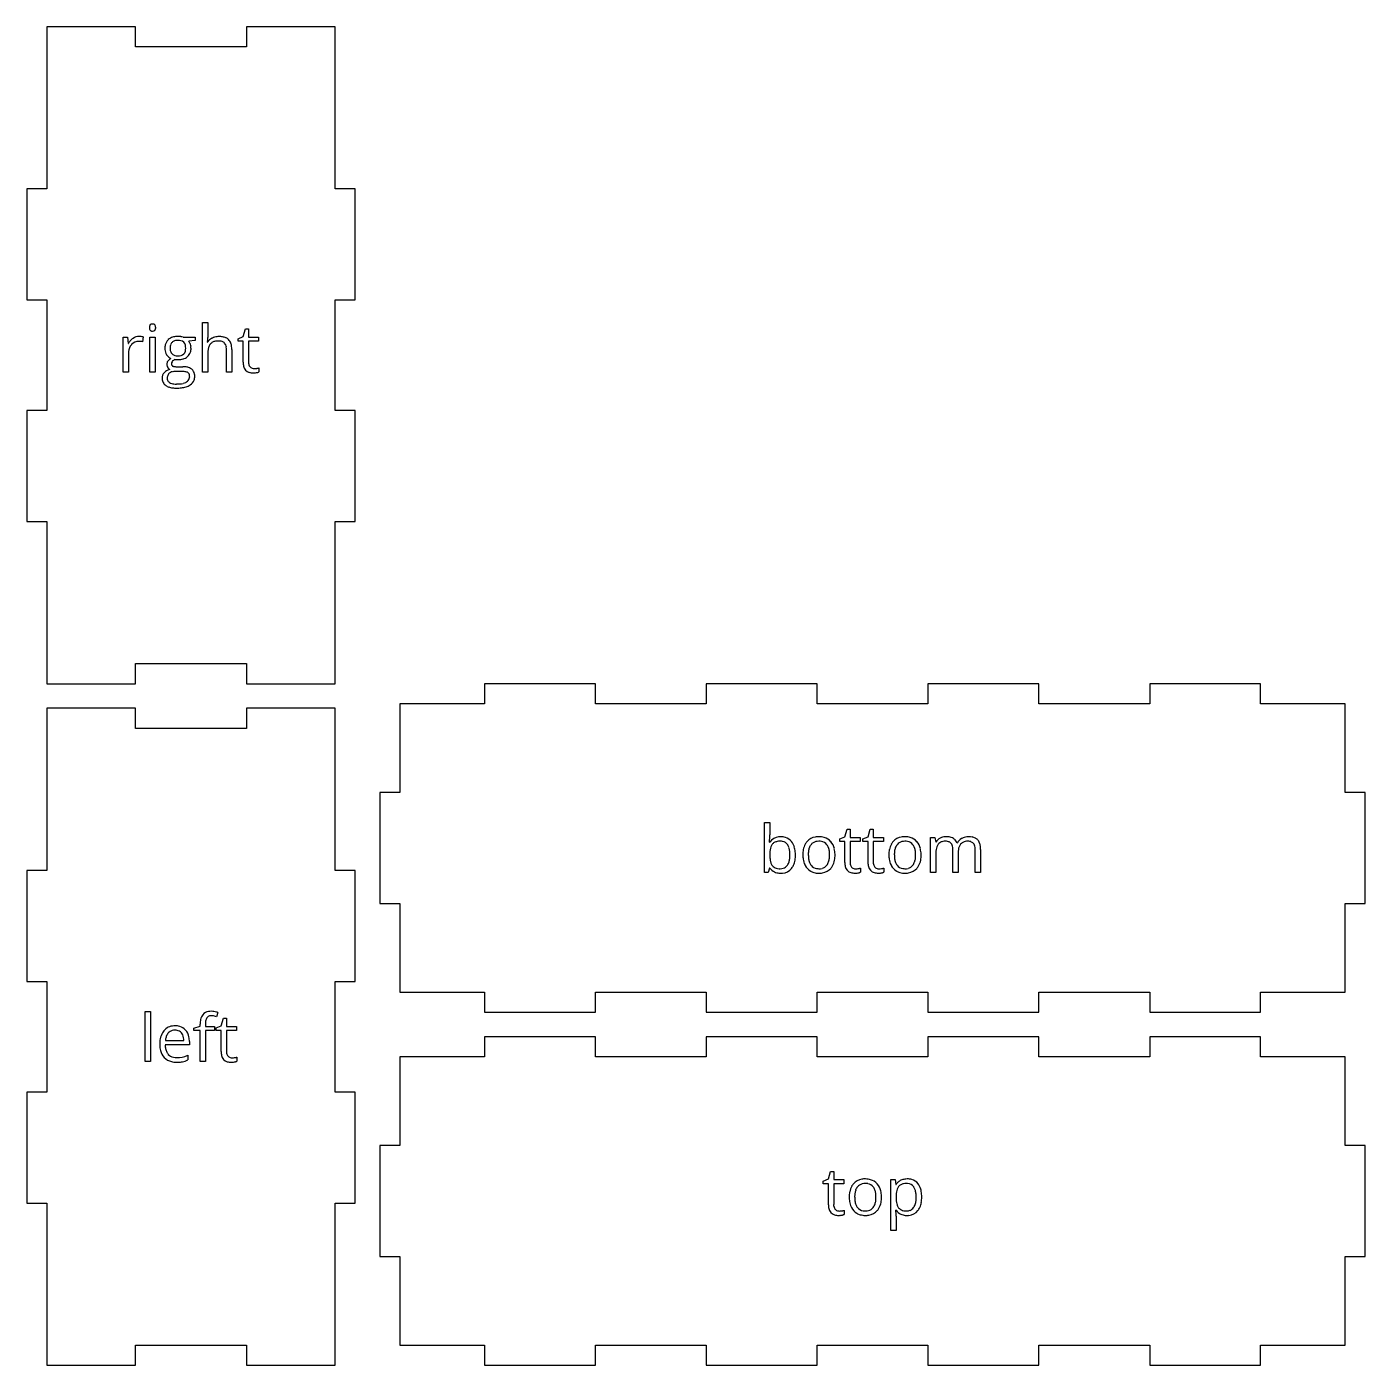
# Model space of a CAD drawing. Header units: millimetres. Extents: x 0 to 286, y 3 to 166.
# Drawn here: x 123 to 286, y 3 to 166 of the extents above; entities that cross this region are included whole.
import ezdxf

# ---------------------------------------------------------------- set-up
doc = ezdxf.new("R2010")
doc.units = ezdxf.units.MM

msp = doc.modelspace()

# ---------------------------------------------------------------- linework, layer by layer
at = {"layer": 'bottom_labelLayer'}
for p, q in [((212.84, 63), (212.84, 69.08)), ((212.84, 69.08), (213.49, 69.08)), ((213.49, 69.08), (213.49, 67.6)), ((222.01, 67.09), (222.62, 67.36)), ((222.01, 66.78), (222.01, 67.09)), ((222.62, 67.36), (222.89, 68.27)), ((222.89, 68.27), (223.27, 68.27)), ((223.27, 68.27), (223.27, 67.28)), ((223.27, 67.28), (224.51, 67.28)), ((224.51, 67.28), (224.51, 66.78)), ((224.83, 67.09), (225.45, 67.36)), ((224.83, 66.78), (224.83, 67.09)), ((225.45, 67.36), (225.72, 68.27)), ((225.72, 68.27), (226.09, 68.27)), ((226.09, 68.27), (226.09, 67.28)), ((226.09, 67.28), (227.34, 67.28)), ((227.34, 67.28), (227.34, 66.78)), ((233.05, 63), (233.05, 67.28)), ((233.05, 67.28), (233.58, 67.28)), ((233.58, 67.28), (233.69, 66.7)), ((213.46, 66.71), (213.49, 66.71)), ((222.62, 66.78), (222.01, 66.78)), ((222.62, 64.23), (222.62, 66.78)), ((224.51, 66.78), (223.27, 66.78)), ((223.27, 66.78), (223.27, 64.26)), ((225.45, 66.78), (224.83, 66.78)), ((225.45, 64.23), (225.45, 66.78)), ((227.34, 66.78), (226.09, 66.78)), ((226.09, 66.78), (226.09, 64.26)), ((233.69, 66.7), (233.72, 66.7)), ((233.7, 65.25), (233.7, 63)), ((235.78, 63), (235.78, 65.79)), ((236.3, 66.63), (236.33, 66.63)), ((236.43, 65.39), (236.43, 63)), ((238.51, 63), (238.51, 65.79)), ((239.16, 65.79), (239.16, 63)), ((213.3, 63), (212.84, 63)), ((213.44, 63.55), (213.3, 63)), ((213.49, 63.55), (213.44, 63.55)), ((224.54, 63.54), (224.54, 63.04)), ((227.37, 63.54), (227.37, 63.04)), ((233.7, 63), (233.05, 63)), ((236.43, 63), (235.78, 63)), ((239.16, 63), (238.51, 63))]:
    msp.add_line(p, q, dxfattribs=at)
for centre, radius, start, end in [((203.73, 67.46), 9.75, 355.7239, 358.1259), ((199.97, 67.59), 13.52, 358.1124, 0.0484), ((214.7, 65.87), 1.47, 95.1835, 145.1109), ((214.83, 65.14), 2.21, 89.8743, 96.8146), ((214.85, 65.37), 1.98, 74.2393, 90.5624), ((214.98, 65.85), 1.48, 38.5631, 74.067), ((219.3, 65.63), 1.72, 99.1759, 137.9833), ((219.47, 64.84), 2.52, 89.7327, 100.0759), ((219.5, 65.18), 2.18, 73.5223, 90.5692), ((219.63, 65.64), 1.7, 41.1446, 73.2134), ((229.78, 65.63), 1.72, 99.1759, 137.9833), ((229.95, 64.84), 2.52, 89.7327, 100.0759), ((229.98, 65.18), 2.18, 73.5223, 90.5692), ((230.11, 65.64), 1.7, 41.1446, 73.2134), ((234.82, 66.05), 1.27, 117.121, 149.5424), ((234.95, 65.82), 1.54, 93.8343, 117.5072), ((234.98, 65.5), 1.86, 89.9662, 94.2832), ((235, 65.24), 2.12, 77.5572, 90.5513), ((235.2, 66.08), 1.25, 52.7027, 78.0054), ((235.27, 66.21), 1.11, 22.2098, 51.4971), ((237.5, 65.96), 1.35, 119.4042, 150.1829), ((237.65, 65.73), 1.63, 118.2586, 120.0628), ((237.65, 65.71), 1.64, 95.8635, 117.9693), ((237.71, 65.31), 2.05, 89.9197, 96.2617), ((237.73, 65.11), 2.25, 79.9361, 90.3803), ((237.88, 65.92), 1.43, 62.9723, 80.1665), ((238.03, 66.24), 1.07, 44.229, 62.6229), ((237.99, 66.22), 1.12, 19.5612, 43.3161), ((205.37, 67.35), 8.11, 355.4715, 355.6524), ((216.98, 65.22), 3.49, 171.0668, 177.8457), ((218.48, 65.15), 5, 177.6177, 180.0425), ((215.54, 65.46), 2.03, 160.8927, 171.2334), ((214.67, 65.77), 1.11, 143.3383, 161.256), ((214.46, 65.9), 0.862, 120.1403, 142.4249), ((214.59, 65.67), 1.13, 100.4469, 119.6701), ((214.72, 64.99), 1.82, 89.5731, 100.7324), ((214.75, 65.31), 1.5, 78.6781, 90.3749), ((214.88, 65.85), 0.946, 35.5408, 79.8011), ((214.77, 65.77), 1.08, 32.7036, 35.5242), ((214.48, 65.61), 1.41, 15.778, 32.0151), ((213.55, 65.33), 2.38, 6.1649, 16.0396), ((212.11, 65.17), 3.83, 359.7681, 6.3096), ((214.65, 65.59), 1.91, 16.4709, 38.4076), ((213.67, 65.28), 2.93, 5.1338, 16.7973), ((212.45, 65.15), 4.16, 359.8779, 5.4094), ((220.87, 65.17), 3.37, 169.2443, 180.3881), ((219.73, 65.39), 2.2, 150.7111, 169.4695), ((219.36, 65.58), 1.79, 138.1759, 150.2288), ((221.6, 65.16), 3.43, 173.0087, 180.2464), ((220.36, 65.32), 2.18, 162.0653, 173.1674), ((219.57, 65.58), 1.34, 142.9026, 162.375), ((219.32, 65.76), 1.03, 103.4685, 142.3119), ((219.45, 65.27), 1.54, 89.4806, 103.8805), ((219.47, 65.17), 1.64, 79.3453, 90.3175), ((219.59, 65.73), 1.07, 37.9577, 80.4006), ((219.38, 65.57), 1.34, 20.0257, 37.4351), ((218.72, 65.33), 2.04, 7.744, 20.069), ((217.53, 65.16), 3.24, 359.7075, 7.8973), ((219.39, 65.44), 2.02, 13.5014, 41.0703), ((218.44, 65.19), 2.99, 1.1277, 13.88), ((217.63, 65.15), 3.81, 359.992, 1.542), ((231.35, 65.17), 3.37, 169.2443, 180.3881), ((230.21, 65.39), 2.2, 150.7111, 169.4695), ((229.84, 65.58), 1.79, 138.1759, 150.2288), ((232.08, 65.16), 3.43, 173.0087, 180.2464), ((230.84, 65.32), 2.18, 162.0653, 173.1674), ((230.05, 65.58), 1.34, 142.9026, 162.375), ((229.8, 65.76), 1.03, 103.4685, 142.3119), ((229.93, 65.27), 1.54, 89.4806, 103.8805), ((229.95, 65.17), 1.64, 79.3453, 90.3175), ((230.07, 65.73), 1.07, 37.9577, 80.4006), ((229.86, 65.57), 1.34, 20.0257, 37.4351), ((229.2, 65.33), 2.04, 7.744, 20.069), ((228.01, 65.16), 3.24, 359.7075, 7.8973), ((229.87, 65.44), 2.02, 13.5014, 41.0703), ((228.92, 65.19), 2.99, 1.1277, 13.88), ((228.11, 65.15), 3.81, 359.992, 1.542), ((238.22, 65.25), 4.51, 178.0975, 180.0253), ((236.96, 65.3), 3.26, 171.3042, 178.3501), ((235.65, 65.51), 1.93, 161.0235, 171.4469), ((234.86, 65.79), 1.09, 143.077, 161.3914), ((234.66, 65.92), 0.85, 123.702, 142.3023), ((234.74, 65.78), 1.02, 101.1547, 123.0655), ((234.87, 65.2), 1.61, 89.5573, 101.4832), ((234.88, 65.29), 1.52, 85.5237, 90.0793), ((234.92, 65.73), 1.08, 72.3601, 85.9562), ((235.05, 66.11), 0.68, 41.0611, 72.8994), ((234.96, 66.05), 0.784, 20.7071, 40.0218), ((234.57, 65.9), 1.2, 7.9865, 20.7949), ((233.87, 65.8), 1.91, 359.6948, 8.1472), ((239.28, 65.41), 2.85, 172.3776, 180.1829), ((240.12, 65.39), 3.69, 179.8949, 179.9983), ((238.2, 65.56), 1.76, 160.8732, 172.5272), ((237.55, 65.79), 1.07, 140.9765, 161.17), ((237.38, 65.91), 0.859, 122.3598, 140.2884), ((237.47, 65.74), 1.05, 101.0032, 121.7841), ((237.6, 65.14), 1.67, 89.5621, 101.2961), ((237.62, 65.3), 1.51, 85.8146, 90.0684), ((237.65, 65.73), 1.08, 72.6395, 86.2568), ((237.78, 66.1), 0.682, 41.0408, 73.1793), ((237.69, 66.05), 0.784, 20.7071, 40.0218), ((237.3, 65.9), 1.2, 7.9865, 20.7949), ((236.6, 65.8), 1.91, 359.6948, 8.1472), ((237.31, 65.97), 1.84, 7.5041, 19.9646), ((236.19, 65.81), 2.97, 359.7107, 7.6907), ((217.78, 65.13), 4.29, 179.7763, 185.7075), ((216.09, 64.95), 2.59, 185.5925, 194.2051), ((215, 64.67), 1.47, 193.943, 208.0219), ((214.56, 64.45), 0.978, 208.5536, 217.5606), ((214.53, 64.43), 0.941, 218.1691, 253.8047), ((214.86, 64.41), 0.933, 286.0163, 326.8497), ((214.4, 64.72), 1.49, 326.7105, 343.6661), ((213.53, 64.98), 2.4, 343.4171, 353.6369), ((212.22, 65.14), 3.72, 353.4934, 0.2206), ((214.72, 64.65), 1.82, 321.3162, 335.5436), ((214.13, 64.9), 2.46, 335.8306, 350.8255), ((212.81, 65.12), 3.8, 350.6563, 0.338), ((220.75, 65.13), 3.24, 179.7744, 189.0933), ((219.91, 64.99), 2.4, 188.9103, 205.3172), ((219.67, 64.89), 2.13, 205.6561, 208.4461), ((219.35, 64.69), 1.76, 207.7947, 238.6758), ((221.46, 65.13), 3.28, 179.7059, 187.9161), ((220.26, 64.95), 2.07, 187.7639, 200.0977), ((219.59, 64.71), 1.36, 200.0846, 216.9131), ((219.35, 64.54), 1.06, 217.301, 261.7099), ((219.6, 64.53), 1.05, 284.5663, 322.6334), ((219.32, 64.73), 1.39, 323.0089, 342.6391), ((218.53, 64.99), 2.23, 342.3615, 353.7538), ((217.35, 65.13), 3.42, 353.5363, 0.2014), ((219.56, 64.72), 1.81, 318.1439, 329.7566), ((219.22, 64.9), 2.2, 330.2507, 349.4116), ((218.09, 65.12), 3.35, 349.1762, 0.3863), ((224.66, 64.21), 2.04, 179.3551, 192.8477), ((223.64, 63.93), 0.981, 190.3818, 253.8772), ((224.58, 64.25), 1.31, 179.6417, 189.7506), ((224.11, 64.17), 0.838, 189.548, 205.7873), ((223.92, 64.08), 0.629, 206.1295, 221.4083), ((223.9, 64.06), 0.602, 221.5949, 262.3505), ((227.48, 64.21), 2.04, 179.3551, 192.8477), ((226.46, 63.93), 0.981, 190.3818, 253.8772), ((227.4, 64.25), 1.31, 179.6417, 189.7506), ((226.94, 64.17), 0.838, 189.548, 205.7873), ((226.75, 64.08), 0.629, 206.1295, 221.4083), ((226.73, 64.06), 0.602, 221.5949, 262.3505), ((231.23, 65.13), 3.24, 179.7744, 189.0933), ((230.39, 64.99), 2.4, 188.9103, 205.3172), ((230.15, 64.89), 2.13, 205.6561, 208.4461), ((229.83, 64.69), 1.76, 207.7947, 238.6758), ((231.94, 65.13), 3.28, 179.7059, 187.9161), ((230.74, 64.95), 2.07, 187.7639, 200.0977), ((230.07, 64.71), 1.36, 200.0846, 216.9131), ((229.83, 64.54), 1.06, 217.301, 261.7099), ((230.08, 64.53), 1.05, 284.5663, 322.6334), ((229.8, 64.73), 1.39, 323.0089, 342.6391), ((229.01, 64.99), 2.23, 342.3615, 353.7538), ((227.83, 65.13), 3.42, 353.5363, 0.2014), ((230.04, 64.72), 1.81, 318.1439, 329.7566), ((229.7, 64.9), 2.2, 330.2507, 349.4116), ((228.57, 65.12), 3.35, 349.1762, 0.3863), ((214.66, 64.39), 1.44, 215.585, 245.8362), ((214.76, 64.64), 1.71, 245.9802, 255.5456), ((214.7, 64.97), 1.51, 253.1383, 266.8483), ((214.82, 64.89), 1.97, 255.7755, 270.3186), ((214.75, 65.55), 2.08, 266.3776, 270.0511), ((214.77, 64.76), 1.29, 269.3869, 285.8631), ((214.83, 65.12), 2.2, 269.9225, 275.5482), ((214.94, 64.46), 1.54, 274.064, 321.4081), ((219.37, 64.74), 1.81, 238.8115, 253.2428), ((219.44, 65), 2.08, 253.5437, 270.4183), ((219.46, 65.08), 1.61, 260.5034, 270.2477), ((219.46, 65.44), 2.52, 269.7503, 279.8033), ((219.48, 64.97), 1.51, 269.4482, 284.7255), ((219.63, 64.67), 1.73, 278.8959, 317.9979), ((223.84, 64.62), 1.69, 253.7848, 270.8852), ((223.95, 64.32), 0.867, 261.3267, 270.1914), ((223.86, 64.58), 1.66, 270.0031, 270.7604), ((223.85, 64.94), 2.02, 270.8933, 275.5483), ((223.96, 65.59), 2.13, 269.8804, 278.3028), ((223.78, 65.73), 2.81, 275.526, 279.2939), ((223.84, 65.35), 2.43, 279.1866, 280.1138), ((223.98, 65.42), 1.96, 278.416, 279.0085), ((223.95, 64.76), 1.83, 280.007, 283.3736), ((223.74, 66.95), 3.51, 278.9589, 280.5105), ((223.97, 65.73), 2.27, 280.4849, 282.6268), ((224.12, 64.08), 1.13, 283.3068, 288.1198), ((224.17, 64.84), 1.36, 282.5876, 285.5797), ((224.27, 63.62), 0.638, 287.9886, 295.3049), ((224.27, 64.47), 0.975, 285.7255, 286.2571), ((226.66, 64.62), 1.69, 253.7848, 270.8852), ((226.78, 64.32), 0.867, 261.3267, 270.1914), ((226.69, 64.58), 1.66, 270.0031, 270.7604), ((226.68, 64.94), 2.02, 270.8933, 275.5483), ((226.79, 65.59), 2.13, 269.8804, 278.3028), ((226.6, 65.73), 2.81, 275.526, 279.2939), ((226.67, 65.35), 2.43, 279.1866, 280.1138), ((226.81, 65.42), 1.96, 278.416, 279.0085), ((226.78, 64.76), 1.83, 280.007, 283.3736), ((226.57, 66.95), 3.51, 278.9589, 280.5105), ((226.94, 64.08), 1.13, 283.3068, 288.1198), ((226.79, 65.73), 2.27, 280.4849, 282.6268), ((226.99, 64.84), 1.36, 282.5876, 285.5797), ((227.09, 63.62), 0.638, 287.9886, 295.3049), ((227.09, 64.47), 0.975, 285.7255, 286.2571), ((229.85, 64.74), 1.81, 238.8115, 253.2428), ((229.92, 65), 2.08, 253.5437, 270.4183), ((229.94, 65.08), 1.61, 260.5034, 270.2477), ((229.94, 65.44), 2.52, 269.7503, 279.8033), ((229.96, 64.97), 1.51, 269.4482, 284.7255), ((230.11, 64.67), 1.73, 278.8959, 317.9979)]:
    msp.add_arc(centre, radius, start, end, dxfattribs=at)
at = {"layer": 'bottom_outsideCutPath'}
for p, q in [((192.25, 86), (178.75, 86)), ((178.75, 86), (178.75, 83.55)), ((192.25, 83.55), (192.25, 86)), ((219.25, 86), (205.75, 86)), ((205.75, 86), (205.75, 83.55)), ((219.25, 83.55), (219.25, 86)), ((246.25, 86), (232.75, 86)), ((232.75, 86), (232.75, 83.55)), ((246.25, 83.55), (246.25, 86)), ((273.25, 86), (259.75, 86)), ((259.75, 86), (259.75, 83.55)), ((273.25, 83.55), (273.25, 86)), ((168.45, 83.55), (168.45, 72.75)), ((178.75, 83.55), (168.45, 83.55)), ((205.75, 83.55), (192.25, 83.55)), ((232.75, 83.55), (219.25, 83.55)), ((259.75, 83.55), (246.25, 83.55)), ((283.55, 83.55), (273.25, 83.55)), ((283.55, 72.75), (283.55, 83.55)), ((168.45, 72.75), (166, 72.75)), ((166, 72.75), (166, 59.25)), ((286, 72.75), (283.55, 72.75)), ((286, 59.25), (286, 72.75)), ((166, 59.25), (168.45, 59.25)), ((168.45, 59.25), (168.45, 48.45)), ((283.55, 48.45), (283.55, 59.25)), ((283.55, 59.25), (286, 59.25)), ((168.45, 48.45), (178.75, 48.45)), ((178.75, 48.45), (178.75, 46)), ((192.25, 46), (192.25, 48.45)), ((192.25, 48.45), (205.75, 48.45)), ((205.75, 48.45), (205.75, 46)), ((219.25, 46), (219.25, 48.45)), ((219.25, 48.45), (232.75, 48.45)), ((232.75, 48.45), (232.75, 46)), ((246.25, 46), (246.25, 48.45)), ((246.25, 48.45), (259.75, 48.45)), ((259.75, 48.45), (259.75, 46)), ((273.25, 46), (273.25, 48.45)), ((273.25, 48.45), (283.55, 48.45)), ((178.75, 46), (192.25, 46)), ((205.75, 46), (219.25, 46)), ((232.75, 46), (246.25, 46)), ((259.75, 46), (273.25, 46))]:
    msp.add_line(p, q, dxfattribs=at)
at = {"layer": 'left_labelLayer'}
for p, q in [((137.4, 39.98), (137.4, 46.06)), ((137.4, 46.06), (138.05, 46.06)), ((138.05, 46.06), (138.05, 39.98)), ((146.28, 45.96), (146.12, 45.44)), ((143.34, 44.05), (144.11, 44.28)), ((143.34, 43.76), (143.34, 44.05)), ((144.11, 44.28), (144.11, 44.52)), ((144.76, 44.54), (144.76, 44.26)), ((144.76, 44.26), (145.85, 44.26)), ((145.85, 44.26), (145.85, 43.76)), ((146.06, 44.07), (146.67, 44.34)), ((146.06, 43.76), (146.06, 44.07)), ((146.67, 44.34), (146.95, 45.25)), ((146.95, 45.25), (147.32, 45.25)), ((147.32, 45.25), (147.32, 44.26)), ((147.32, 44.26), (148.56, 44.26)), ((148.56, 44.26), (148.56, 43.76)), ((139.88, 42.53), (142.12, 42.53)), ((142.81, 42.41), (142.81, 42)), ((144.11, 43.76), (143.34, 43.76)), ((144.11, 39.98), (144.11, 43.76)), ((145.85, 43.76), (144.76, 43.76)), ((144.76, 43.76), (144.76, 39.98)), ((146.67, 43.76), (146.06, 43.76)), ((146.67, 41.21), (146.67, 43.76)), ((148.56, 43.76), (147.32, 43.76)), ((147.32, 43.76), (147.32, 41.24)), ((142.81, 42), (139.86, 42)), ((142.63, 40.76), (142.63, 40.18)), ((138.05, 39.98), (137.4, 39.98)), ((144.76, 39.98), (144.11, 39.98)), ((148.6, 40.51), (148.6, 40.02))]:
    msp.add_line(p, q, dxfattribs=at)
for centre, radius, start, end in [((145.5, 44.84), 1.36, 141.7434, 168.2322), ((145.3, 44.94), 1.14, 98.2551, 139.6204), ((145.47, 44.13), 1.97, 89.6697, 99.9314), ((145.48, 44.01), 2.09, 81.5641, 89.7017), ((145.33, 42.99), 3.12, 75.974, 81.6565), ((145.08, 41.94), 4.2, 73.2964, 76.0946), ((140.98, 42.67), 1.66, 92.4763, 140.5386), ((141.07, 42.05), 2.29, 89.9639, 93.9175), ((141.09, 42.36), 1.98, 74.2126, 90.545), ((141.21, 42.82), 1.5, 41.2065, 74.0233), ((146.74, 44.55), 2.63, 167.5776, 180.6587), ((146.98, 44.57), 2.22, 171.6527, 178.4383), ((147.82, 44.54), 3.06, 178.1973, 180.0231), ((146.09, 44.71), 1.32, 161.8438, 171.7847), ((145.55, 44.89), 0.75, 145.0688, 162.1801), ((145.39, 44.99), 0.562, 102.7678, 144.338), ((145.47, 44.69), 0.874, 89.4859, 103.4198), ((145.47, 44.17), 1.39, 83.076, 89.7928), ((145.38, 43.49), 2.08, 76.5183, 83.0217), ((145.14, 42.45), 3.15, 71.9613, 76.5919), ((142.59, 42.11), 3.4, 168.9539, 180.3844), ((141.48, 42.33), 2.27, 149.4071, 169.1854), ((141.17, 42.5), 1.92, 140.1056, 148.9067), ((142.32, 42.31), 2.45, 172.1545, 174.7614), ((141.76, 42.4), 1.88, 160.3354, 172.5315), ((141.19, 42.6), 1.28, 138.0995, 160.5866), ((140.97, 42.8), 0.988, 106.4657, 137.9176), ((141.05, 42.52), 1.28, 89.4422, 106.209), ((141.07, 42.46), 1.33, 79.6469, 90.291), ((141.16, 42.9), 0.888, 40.0823, 80.6243), ((141.07, 42.83), 1, 23.4821, 39.7073), ((140.7, 42.67), 1.41, 8.7342, 23.2773), ((139.91, 42.54), 2.21, 359.6745, 8.9225), ((140.98, 42.62), 1.81, 11.5994, 41.1496), ((140.17, 42.43), 2.64, 359.6148, 12.0336), ((142.89, 42.08), 3.7, 179.9886, 181.7992), ((142.06, 42.04), 2.87, 181.3575, 194.492), ((141.13, 41.78), 1.91, 194.0877, 223.0538), ((142.46, 42.05), 2.6, 181.1447, 190.8007), ((141.55, 41.87), 1.67, 190.6006, 206.0275), ((141.14, 41.68), 1.22, 206.295, 222.5558), ((141.1, 41.66), 1.18, 223.0645, 258.1401), ((141.08, 44.36), 3.92, 291.8255, 293.1615), ((148.71, 41.19), 2.04, 179.3551, 192.8477), ((148.63, 41.23), 1.31, 179.6417, 189.7506), ((148.17, 41.15), 0.838, 189.548, 205.7873), ((147.98, 41.06), 0.629, 206.1295, 221.4083), ((141.03, 41.71), 1.78, 223.5466, 256.1957), ((141.22, 42.42), 2.52, 256.0088, 270.4848), ((141.25, 42.25), 1.79, 257.5312, 270.432), ((141.24, 45.18), 5.28, 269.9669, 271.9931), ((141.25, 43.89), 3.42, 270.1984, 292.209), ((141.29, 43.91), 4.01, 271.9119, 275.9727), ((141.43, 42.63), 2.72, 275.9055, 281.6604), ((141.36, 42.88), 2.98, 281.9936, 287.8851), ((141.08, 43.75), 3.89, 287.9023, 293.4862), ((147.69, 40.91), 0.981, 190.3818, 253.8772), ((147.89, 41.59), 1.69, 253.7848, 270.8852), ((147.96, 41.04), 0.602, 221.5949, 262.3505), ((148.01, 41.3), 0.867, 261.3267, 270.1914), ((147.92, 41.56), 1.66, 270.0031, 270.7604), ((147.91, 41.92), 2.02, 270.8933, 275.5483), ((148.01, 42.57), 2.13, 269.8804, 278.3028), ((147.83, 42.71), 2.81, 275.526, 279.2939), ((147.9, 42.33), 2.43, 279.1866, 280.1138), ((148.03, 42.4), 1.96, 278.416, 279.0085), ((148.01, 41.74), 1.83, 280.007, 283.3736), ((147.8, 43.93), 3.51, 278.9589, 280.5105), ((148.17, 41.06), 1.13, 283.3068, 288.1198), ((148.02, 42.7), 2.27, 280.4849, 282.6268), ((148.22, 41.82), 1.36, 282.5876, 285.5797), ((148.32, 40.59), 0.638, 287.9886, 295.3049), ((148.32, 41.45), 0.975, 285.7255, 286.2571)]:
    msp.add_arc(centre, radius, start, end, dxfattribs=at)
at = {"layer": 'left_outsideCutPath'}
for p, q in [((125.45, 83), (125.45, 63.25)), ((136.25, 83), (125.45, 83)), ((136.25, 80.55), (136.25, 83)), ((160.55, 83), (149.75, 83)), ((149.75, 83), (149.75, 80.55)), ((160.55, 76.75), (160.55, 83)), ((149.75, 80.55), (136.25, 80.55)), ((160.55, 63.25), (160.55, 76.75)), ((125.45, 63.25), (123, 63.25)), ((123, 63.25), (123, 49.75)), ((163, 63.25), (160.55, 63.25)), ((163, 49.75), (163, 63.25)), ((123, 49.75), (125.45, 49.75)), ((125.45, 49.75), (125.45, 36.25)), ((160.55, 36.25), (160.55, 49.75)), ((160.55, 49.75), (163, 49.75)), ((125.45, 36.25), (123, 36.25)), ((123, 36.25), (123, 22.75)), ((163, 36.25), (160.55, 36.25)), ((163, 22.75), (163, 36.25)), ((123, 22.75), (125.45, 22.75)), ((125.45, 22.75), (125.45, 9.25)), ((160.55, 3), (160.55, 22.75)), ((160.55, 22.75), (163, 22.75)), ((125.45, 9.25), (125.45, 3)), ((136.25, 3), (136.25, 5.45)), ((136.25, 5.45), (149.75, 5.45)), ((149.75, 5.45), (149.75, 3)), ((125.45, 3), (136.25, 3)), ((149.75, 3), (160.55, 3))]:
    msp.add_line(p, q, dxfattribs=at)
at = {"layer": 'right_labelLayer'}
for p, q in [((144.4, 123.92), (144.4, 130)), ((144.4, 130), (145.04, 130)), ((145.04, 130), (145.04, 128.16)), ((149.35, 128.28), (149.63, 129.2)), ((149.63, 129.2), (150, 129.2)), ((150, 129.2), (150, 128.2)), ((134.72, 123.92), (134.72, 128.2)), ((134.72, 128.2), (135.26, 128.2)), ((135.26, 128.2), (135.33, 127.41)), ((135.33, 127.41), (135.37, 127.41)), ((137.19, 128.23), (137.1, 127.63)), ((137.99, 123.92), (137.99, 128.2)), ((137.99, 128.2), (138.64, 128.2)), ((138.64, 128.2), (138.64, 123.92)), ((142.04, 128.2), (143.52, 128.2)), ((143.52, 127.79), (142.72, 127.7)), ((143.52, 128.2), (143.52, 127.79)), ((145.01, 127.61), (145.05, 127.61)), ((148.74, 128.01), (149.35, 128.28)), ((148.74, 127.7), (148.74, 128.01)), ((149.35, 127.7), (148.74, 127.7)), ((149.35, 125.15), (149.35, 127.7)), ((150, 128.2), (151.24, 128.2)), ((151.24, 127.7), (150, 127.7)), ((150, 127.7), (150, 125.18)), ((151.24, 128.2), (151.24, 127.7)), ((135.37, 126.22), (135.37, 123.92)), ((145.04, 126.16), (145.04, 123.92)), ((147.33, 123.92), (147.33, 126.69)), ((147.97, 126.71), (147.97, 123.92)), ((135.37, 123.92), (134.72, 123.92)), ((138.64, 123.92), (137.99, 123.92)), ((141.81, 124.02), (141.04, 124.02)), ((141.26, 124.6), (142.02, 124.6)), ((145.04, 123.92), (144.4, 123.92)), ((147.97, 123.92), (147.33, 123.92)), ((151.28, 124.46), (151.28, 123.96))]:
    msp.add_line(p, q, dxfattribs=at)
for centre, radius, start, end in [((138.39, 129.41), 0.446, 155.968, 171.0516), ((138.65, 129.37), 0.719, 170.8453, 180.3544), ((138.7, 129.36), 0.766, 179.8805, 185.3688), ((138.46, 129.34), 0.528, 184.9925, 198.204), ((138.28, 129.27), 0.335, 197.7934, 224.8943), ((138.25, 129.47), 0.303, 133.788, 155.9173), ((138.3, 129.42), 0.375, 92.6446, 133.4711), ((138.3, 129.29), 0.364, 225.13, 249.9003), ((138.31, 129.34), 0.412, 250.4999, 270.5979), ((138.32, 129.3), 0.495, 89.9696, 93.764), ((138.32, 129.41), 0.382, 46.3708, 90.8879), ((138.32, 129.31), 0.378, 269.1788, 314.2808), ((138.36, 129.45), 0.327, 17.7253, 46.4472), ((138.37, 129.27), 0.316, 313.6155, 332.2676), ((138.27, 129.31), 0.422, 332.6321, 350.0706), ((138.18, 129.39), 0.515, 4.9428, 18.1901), ((138.03, 129.36), 0.671, 349.8344, 0.389), ((137.96, 129.36), 0.742, 359.8846, 5.3183), ((137.27, 126.34), 2.19, 139.4139, 150.6033), ((136.86, 126.3), 1.48, 138.9576, 174.5422), ((136.88, 126.67), 1.67, 124.2322, 139.416), ((136.9, 126.26), 1.54, 135.6209, 138.8377), ((136.62, 126.57), 1.12, 89.6335, 137.0881), ((136.67, 126.99), 1.29, 89.6797, 124.4406), ((136.63, 126.17), 1.52, 87.3438, 89.9662), ((136.68, 125.3), 2.98, 84.9922, 90.1281), ((136.6, 125.7), 1.99, 81.5884, 87.1916), ((136.48, 124.84), 2.86, 77.4453, 81.6361), ((136.76, 126.11), 2.17, 78.4892, 85.0266), ((141.69, 126.83), 1.87, 166.8196, 180.4839), ((141.07, 126.99), 1.23, 132.3288, 167.3341), ((141.15, 126.87), 1.38, 106.2189, 131.5378), ((141.67, 126.88), 1.21, 162.5913, 175.7342), ((141.26, 127.02), 0.778, 135.584, 163.0016), ((141.23, 127.03), 0.746, 122.5211, 134.9966), ((141.36, 126.19), 2.09, 93.633, 106.5409), ((141.3, 126.91), 0.887, 101.0621, 121.9739), ((141.39, 126.45), 1.36, 89.5859, 101.3334), ((141.43, 125.42), 2.86, 89.938, 94.0268), ((141.42, 126.4), 1.41, 76.1095, 90.7028), ((141.44, 125.8), 2.49, 82.5853, 90.1849), ((141.52, 126.38), 1.89, 74.0089, 82.5694), ((141.6, 127.05), 0.736, 13.9536, 77.6674), ((140.97, 126.86), 1.39, 359.1806, 15.0432), ((141.9, 127.05), 1.05, 29.4585, 38.3577), ((141.47, 126.8), 1.55, 23.1844, 29.5423), ((141.06, 126.62), 2, 21.2505, 23.3492), ((141.76, 126.9), 1.25, 6.8505, 20.9872), ((142.5, 127.96), 2.54, 351.9713, 354.9619), ((141.19, 128.08), 3.85, 354.9828, 357.8944), ((139.21, 128.15), 5.83, 357.8674, 0.0683), ((146.15, 126.92), 1.3, 119.8316, 147.9726), ((146.19, 126.68), 1.08, 140.6208, 160.5049), ((146.05, 126.78), 0.908, 118.4551, 139.6706), ((146.31, 126.68), 1.58, 116.6658, 120.4185), ((146.34, 126.6), 1.66, 96.6653, 116.3783), ((146.19, 126.5), 1.22, 100.1068, 118.0847), ((146.33, 125.77), 1.96, 89.5919, 100.3595), ((146.4, 126.17), 2.1, 89.8928, 96.9959), ((146.35, 126.01), 1.72, 84.0198, 90.1511), ((146.42, 125.64), 2.63, 80.6863, 90.3537), ((146.41, 126.57), 1.16, 71.0828, 84.3691), ((146.56, 126.97), 0.731, 43.3791, 71.5386), ((146.58, 126.61), 1.65, 65.6023, 80.8844), ((146.52, 126.95), 0.771, 22.7025, 42.3419), ((146.17, 126.81), 1.15, 8.4932, 22.658), ((146.78, 127.05), 1.17, 46.7401, 65.413), ((146.79, 127.09), 1.13, 19.2204, 45.7661), ((146.14, 126.85), 1.82, 6.4734, 19.6468), ((137.34, 126.22), 1.97, 173.6907, 180.0883), ((141.45, 126.82), 1.64, 179.9761, 183.6206), ((141.16, 126.78), 1.34, 183.0161, 212.3123), ((141.21, 126.82), 1.41, 212.4714, 215.8874), ((141, 126.65), 1.14, 215.1641, 247.4748), ((141.27, 124.35), 1.44, 125.2213, 132.8655), ((141.62, 123.86), 2.04, 121.2353, 125.3794), ((142.16, 126.83), 1.71, 175.3394, 180.0864), ((141.72, 126.82), 1.27, 179.5618, 191.6529), ((141.28, 126.73), 0.816, 191.3555, 213.3661), ((141.18, 126.67), 0.694, 213.9574, 227.7971), ((141.27, 126.78), 0.838, 228.2621, 254.7342), ((141.38, 127.18), 1.26, 254.4016, 267.435), ((141.42, 127.59), 1.67, 267.0155, 270.0324), ((141.44, 127.33), 1.41, 269.2257, 284.3773), ((141.45, 127.61), 2.14, 272.5335, 285.258), ((141.63, 126.66), 0.715, 282.7797, 346.4829), ((141.64, 126.93), 1.44, 284.9316, 310.6223), ((141.05, 126.83), 1.31, 345.4362, 0.7466), ((141.79, 126.75), 1.2, 310.6098, 342.0924), ((141.52, 126.83), 1.49, 342.565, 0.5958), ((141.4, 126.85), 1.6, 359.871, 7.0433), ((149.23, 126.16), 4.19, 178.1079, 180.0229), ((148.15, 126.21), 3.1, 171.3202, 178.3407), ((146.94, 126.4), 1.88, 160.1567, 171.5313), ((145.49, 126.7), 1.83, 359.6714, 8.6877), ((145.17, 126.72), 2.8, 359.7945, 6.7743), ((140.57, 123.12), 1.13, 113.8121, 138.3497), ((140.79, 124.86), 0.742, 161.7226, 180.4843), ((140.79, 124.85), 0.745, 179.9837, 182.9375), ((140.65, 124.84), 0.601, 182.1767, 215.3416), ((140.7, 124.88), 0.657, 144.4963, 161.3351), ((140.77, 122.69), 1.6, 102.2871, 114.1172), ((140.81, 124.95), 0.799, 215.4648, 217.1757), ((140.92, 124.72), 0.928, 132.7259, 144.148), ((140.71, 124.87), 0.673, 216.5862, 245.4968), ((140.84, 123.23), 0.76, 117.2304, 130.5022), ((140.93, 123.04), 0.972, 99.8102, 116.823), ((141.11, 124.95), 0.488, 147.5369, 180.2592), ((140.96, 124.94), 0.336, 179.2919, 198.3581), ((140.9, 124.92), 0.271, 199.2292, 239.5691), ((141.27, 124.84), 0.681, 128.0882, 147.14), ((140.95, 125), 0.36, 238.2203, 239.8456), ((140.99, 125.08), 0.455, 240.7301, 254.5027), ((141.03, 122.53), 1.49, 89.6436, 100.021), ((141.57, 124.47), 1.15, 117.3935, 128.4096), ((141.11, 125.51), 0.9, 254.1638, 262.2123), ((141.21, 126.2), 1.59, 262.0556, 267.2083), ((141.36, 127.23), 1.76, 259.4964, 263.3903), ((141.26, 127.07), 2.47, 267.0918, 270.0864), ((141.39, 127.55), 2.08, 263.4837, 270.1271), ((141.4, 128.28), 2.82, 269.9691, 272.9311), ((141.82, 119.89), 4.13, 86.5055, 90.14), ((142.04, 121.95), 2.65, 81.5745, 90.3059), ((141.93, 121.58), 2.44, 81.4173, 86.5757), ((142.1, 122.69), 1.31, 73.41, 81.5907), ((142.18, 122.9), 1.69, 68.3671, 81.74), ((142.31, 123.36), 0.615, 58.9971, 73.8587), ((142.41, 123.54), 0.409, 31.5095, 58.0779), ((142.37, 123.38), 1.17, 52.1879, 68.2502), ((142.5, 123.56), 0.949, 8.6201, 51.8983), ((151.39, 125.13), 2.04, 179.3551, 192.8477), ((150.37, 124.85), 0.981, 190.3818, 253.8772), ((151.31, 125.17), 1.31, 179.6417, 189.7506), ((150.85, 125.09), 0.838, 189.548, 205.7873), ((150.66, 125), 0.629, 206.1295, 221.4083), ((150.57, 125.54), 1.69, 253.7848, 270.8852), ((150.64, 124.99), 0.602, 221.5949, 262.3505), ((150.69, 125.25), 0.867, 261.3267, 270.1914), ((150.69, 126.51), 2.13, 269.8804, 278.3028), ((150.58, 126.27), 2.43, 279.1866, 280.1138), ((150.71, 126.34), 1.96, 278.416, 279.0085), ((150.69, 125.68), 1.83, 280.007, 283.3736), ((150.48, 127.87), 3.51, 278.9589, 280.5105), ((150.85, 125), 1.13, 283.3068, 288.1198), ((150.7, 126.65), 2.27, 280.4849, 282.6268), ((150.9, 125.76), 1.36, 282.5876, 285.5797), ((151, 124.54), 0.638, 287.9886, 295.3049), ((151, 125.39), 0.975, 285.7255, 286.2571), ((140.47, 123.21), 0.991, 138.3916, 181.0053), ((140.85, 123.19), 1.37, 179.9784, 183.0226), ((140.53, 123.16), 1.05, 182.208, 207.7461), ((140.51, 123.17), 1.03, 208.9036, 236.4232), ((140.78, 123.56), 1.51, 235.9668, 251.2229), ((141.14, 123.21), 1.04, 168.2581, 180.382), ((140.75, 123.19), 0.651, 179.2208, 200.9356), ((140.8, 123.29), 0.683, 130.7945, 169.0413), ((140.68, 123.18), 0.573, 202.0287, 236.1457), ((140.79, 123.32), 0.761, 235.0638, 238.5038), ((140.93, 123.57), 1.04, 239.1066, 254.4863), ((141.11, 124.19), 1.69, 254.2324, 263.4937), ((141.22, 125.15), 2.66, 263.4108, 270.1457), ((141.24, 125.73), 3.23, 269.9076, 270.0022), ((141.25, 126.86), 4.36, 269.7957, 275.3991), ((141.42, 125.18), 2.68, 275.2957, 283.3516), ((141.68, 124.09), 1.55, 283.1371, 295.8573), ((141.88, 123.66), 1.08, 296.4048, 301.8008), ((141.85, 124.01), 1.94, 286.2542, 302.528), ((141.95, 123.55), 0.946, 301.223, 318.6238), ((142.13, 123.39), 0.709, 319.0765, 1.1407), ((142.3, 123.48), 0.532, 10.661, 30.9362), ((141.96, 123.41), 0.877, 359.546, 10.9905), ((142.05, 123.66), 1.54, 303.1862, 304.1726), ((142.27, 123.39), 1.19, 302.9904, 339.5494), ((142.06, 123.44), 1.4, 340.5269, 0.7202), ((142.04, 123.46), 1.42, 359.7431, 9.7326), ((150.6, 125.51), 1.66, 270.0031, 270.7604), ((150.59, 125.87), 2.02, 270.8933, 275.5483), ((150.51, 126.65), 2.81, 275.526, 279.2939), ((141.03, 124.31), 2.3, 251.2102, 262.7064), ((141.21, 125.63), 3.63, 262.5635, 270.2699), ((141.25, 127.14), 5.14, 269.7545, 276.617), ((141.48, 125.22), 3.21, 276.4939, 286.4954)]:
    msp.add_arc(centre, radius, start, end, dxfattribs=at)
at = {"layer": 'right_outsideCutPath'}
for p, q in [((125.45, 166), (125.45, 146.25)), ((136.25, 166), (125.45, 166)), ((136.25, 163.55), (136.25, 166)), ((160.55, 166), (149.75, 166)), ((149.75, 166), (149.75, 163.55)), ((160.55, 159.75), (160.55, 166)), ((149.75, 163.55), (136.25, 163.55)), ((160.55, 146.25), (160.55, 159.75)), ((125.45, 146.25), (123, 146.25)), ((123, 146.25), (123, 132.75)), ((163, 146.25), (160.55, 146.25)), ((163, 132.75), (163, 146.25)), ((123, 132.75), (125.45, 132.75)), ((125.45, 132.75), (125.45, 119.25)), ((160.55, 119.25), (160.55, 132.75)), ((160.55, 132.75), (163, 132.75)), ((125.45, 119.25), (123, 119.25)), ((123, 119.25), (123, 105.75)), ((163, 119.25), (160.55, 119.25)), ((163, 105.75), (163, 119.25)), ((123, 105.75), (125.45, 105.75)), ((125.45, 105.75), (125.45, 92.25)), ((160.55, 86), (160.55, 105.75)), ((160.55, 105.75), (163, 105.75)), ((125.45, 92.25), (125.45, 86)), ((136.25, 86), (136.25, 88.45)), ((136.25, 88.45), (149.75, 88.45)), ((149.75, 88.45), (149.75, 86)), ((125.45, 86), (136.25, 86)), ((149.75, 86), (160.55, 86))]:
    msp.add_line(p, q, dxfattribs=at)
at = {"layer": 'top_labelLayer'}
for p, q in [((220.62, 25.68), (220.89, 26.6)), ((220.89, 26.6), (221.27, 26.6)), ((221.27, 26.6), (221.27, 25.61)), ((220, 25.41), (220.62, 25.68)), ((220, 25.1), (220, 25.41)), ((220.62, 25.1), (220, 25.1)), ((220.62, 22.55), (220.62, 25.1)), ((221.27, 25.61), (222.51, 25.61)), ((222.51, 25.1), (221.27, 25.1)), ((221.27, 25.1), (221.27, 22.58)), ((222.51, 25.61), (222.51, 25.1)), ((228.23, 19.4), (228.23, 25.61)), ((228.23, 25.61), (228.75, 25.61)), ((228.75, 25.61), (228.84, 25.02)), ((228.84, 25.02), (228.87, 25.02)), ((228.87, 23.61), (228.87, 23.47)), ((222.54, 21.86), (222.54, 21.36)), ((228.87, 21.88), (228.83, 21.88)), ((228.87, 21.16), (228.87, 19.4)), ((228.87, 19.4), (228.23, 19.4))]:
    msp.add_line(p, q, dxfattribs=at)
for centre, radius, start, end in [((225.38, 23.72), 2.2, 150.7111, 169.4695), ((225.01, 23.9), 1.79, 138.1759, 150.2288), ((224.95, 23.95), 1.72, 99.1759, 137.9833), ((225.22, 23.91), 1.34, 142.9026, 162.375), ((224.97, 24.08), 1.03, 103.4685, 142.3119), ((225.12, 23.17), 2.52, 89.7327, 100.0759), ((225.1, 23.59), 1.54, 89.4806, 103.8805), ((225.12, 23.5), 1.64, 79.3453, 90.3175), ((225.15, 23.5), 2.18, 73.5223, 90.5692), ((225.25, 24.05), 1.07, 37.9577, 80.4006), ((225.28, 23.97), 1.7, 41.1446, 73.2134), ((225.03, 23.9), 1.34, 20.0257, 37.4351), ((225.04, 23.76), 2.02, 13.5014, 41.0703), ((230.3, 24.02), 1.75, 132.3565, 144.9196), ((230.78, 23.82), 1.89, 160.2896, 171.2453), ((230.05, 24.08), 1.11, 141.8891, 160.5973), ((230.04, 24.31), 1.35, 115.4006, 132.3119), ((229.84, 24.23), 0.857, 118.557, 141.0243), ((229.98, 23.96), 1.16, 100.0868, 118.1917), ((230.14, 24.05), 1.62, 97.7066, 114.8822), ((230.11, 23.26), 1.87, 89.5904, 100.3502), ((230.21, 23.58), 2.1, 89.8469, 97.9474), ((230.13, 23.74), 1.4, 84.038, 90.0848), ((230.24, 23.7), 1.99, 74.1923, 90.5785), ((230.19, 24.12), 1.01, 35.4481, 85.2267), ((230.38, 24.2), 1.47, 38.0523, 74.0417), ((229.9, 23.9), 1.37, 19.8991, 35.898), ((230, 23.91), 1.95, 16.3356, 37.909), ((229, 23.6), 2.99, 4.5767, 16.6089), ((226.52, 23.49), 3.37, 169.2443, 180.3881), ((226.4, 23.46), 3.24, 179.7744, 189.0933), ((225.57, 23.31), 2.4, 188.9103, 205.3172), ((227.25, 23.48), 3.43, 173.0087, 180.2464), ((227.11, 23.45), 3.28, 179.7059, 187.9161), ((226.02, 23.64), 2.18, 162.0653, 173.1674), ((225.91, 23.28), 2.07, 187.7639, 200.0977), ((224.37, 23.66), 2.04, 7.744, 20.069), ((224.18, 23.31), 2.23, 342.3615, 353.7538), ((223.18, 23.49), 3.24, 359.7075, 7.8973), ((223, 23.46), 3.42, 353.5363, 0.2014), ((224.1, 23.51), 2.99, 1.1277, 13.88), ((223.74, 23.45), 3.35, 349.1762, 0.3863), ((223.28, 23.47), 3.81, 359.992, 1.542), ((233, 23.57), 4.13, 178.0663, 179.4474), ((233.16, 23.45), 4.29, 179.7763, 185.7075), ((231.98, 23.62), 3.11, 171.0868, 178.3248), ((231.47, 23.28), 2.59, 185.5925, 194.2051), ((229.24, 23.66), 2.07, 7.7149, 19.886), ((228.91, 23.36), 2.41, 343.9336, 355.1138), ((228.05, 23.49), 3.27, 359.7108, 7.861), ((227.87, 23.47), 3.45, 354.8402, 0.1175), ((229.52, 23.22), 2.46, 335.8306, 350.8255), ((228.19, 23.45), 3.8, 350.6563, 0.338), ((227.77, 23.48), 4.22, 359.9003, 4.9019), ((222.66, 22.53), 2.04, 179.3551, 192.8477), ((221.63, 22.26), 0.981, 190.3818, 253.8772), ((222.57, 22.57), 1.31, 179.6417, 189.7506), ((222.11, 22.49), 0.838, 189.548, 205.7873), ((221.92, 22.4), 0.629, 206.1295, 221.4083), ((221.83, 22.94), 1.69, 253.7848, 270.8852), ((221.9, 22.39), 0.602, 221.5949, 262.3505), ((221.95, 22.65), 0.867, 261.3267, 270.1914), ((221.86, 22.91), 1.66, 270.0031, 270.7604), ((221.85, 23.27), 2.02, 270.8933, 275.5483), ((221.96, 23.91), 2.13, 269.8804, 278.3028), ((221.77, 24.05), 2.81, 275.526, 279.2939), ((221.84, 23.68), 2.43, 279.1866, 280.1138), ((221.98, 23.75), 1.96, 278.416, 279.0085), ((221.95, 23.08), 1.83, 280.007, 283.3736), ((221.74, 25.27), 3.51, 278.9589, 280.5105), ((222.11, 22.41), 1.13, 283.3068, 288.1198), ((221.97, 24.05), 2.27, 280.4849, 282.6268), ((222.17, 23.16), 1.36, 282.5876, 285.5797), ((222.27, 21.94), 0.638, 287.9886, 295.3049), ((222.27, 22.8), 0.975, 285.7255, 286.2571), ((225.32, 23.21), 2.13, 205.6561, 208.4461), ((225, 23.02), 1.76, 207.7947, 238.6758), ((225.24, 23.04), 1.36, 200.0846, 216.9131), ((225.02, 23.06), 1.81, 238.8115, 253.2428), ((225, 22.86), 1.06, 217.301, 261.7099), ((225.09, 23.33), 2.08, 253.5437, 270.4183), ((225.11, 23.4), 1.61, 260.5034, 270.2477), ((225.12, 23.76), 2.52, 269.7503, 279.8033), ((225.14, 23.3), 1.51, 269.4482, 284.7255), ((225.25, 22.85), 1.05, 284.5663, 322.6334), ((225.28, 22.99), 1.73, 278.8959, 317.9979), ((224.98, 23.05), 1.39, 323.0089, 342.6391), ((225.22, 23.04), 1.81, 318.1439, 329.7566), ((224.87, 23.22), 2.2, 330.2507, 349.4116), ((222.74, 21.11), 6.14, 2.9503, 7.2021), ((230.04, 22.71), 1.44, 215.585, 245.8362), ((223.73, 21.16), 5.14, 0.0319, 2.9016), ((230.39, 23), 1.47, 193.943, 208.0219), ((229.95, 22.77), 0.978, 208.5536, 217.5606), ((229.92, 22.76), 0.941, 218.1691, 253.8047), ((230.15, 22.96), 1.71, 245.9802, 255.5456), ((230.09, 23.3), 1.51, 253.1383, 266.8483), ((230.21, 23.21), 1.97, 255.7755, 270.3186), ((230.14, 23.87), 2.08, 266.3776, 270.0511), ((230.16, 22.88), 1.09, 269.2257, 292.043), ((230.22, 23.45), 2.2, 269.9225, 275.5482), ((230.33, 22.79), 1.54, 274.064, 321.4081), ((230.17, 22.79), 1.01, 293.143, 324.1354), ((229.95, 22.98), 1.29, 323.1616, 325.0156), ((229.72, 23.12), 1.57, 325.5754, 344.1505), ((230.1, 22.97), 1.82, 321.3162, 335.5436)]:
    msp.add_arc(centre, radius, start, end, dxfattribs=at)
at = {"layer": 'top_outsideCutPath'}
for p, q in [((192.25, 43), (178.75, 43)), ((178.75, 43), (178.75, 40.55)), ((192.25, 40.55), (192.25, 43)), ((219.25, 43), (205.75, 43)), ((205.75, 43), (205.75, 40.55)), ((219.25, 40.55), (219.25, 43)), ((246.25, 43), (232.75, 43)), ((232.75, 43), (232.75, 40.55)), ((246.25, 40.55), (246.25, 43)), ((273.25, 43), (259.75, 43)), ((259.75, 43), (259.75, 40.55)), ((273.25, 40.55), (273.25, 43)), ((168.45, 40.55), (168.45, 29.75)), ((178.75, 40.55), (168.45, 40.55)), ((205.75, 40.55), (192.25, 40.55)), ((232.75, 40.55), (219.25, 40.55)), ((259.75, 40.55), (246.25, 40.55)), ((283.55, 40.55), (273.25, 40.55)), ((283.55, 29.75), (283.55, 40.55)), ((168.45, 29.75), (166, 29.75)), ((166, 29.75), (166, 16.25)), ((286, 29.75), (283.55, 29.75)), ((286, 16.25), (286, 29.75)), ((166, 16.25), (168.45, 16.25)), ((168.45, 16.25), (168.45, 5.45)), ((283.55, 5.45), (283.55, 16.25)), ((283.55, 16.25), (286, 16.25)), ((168.45, 5.45), (178.75, 5.45)), ((178.75, 5.45), (178.75, 3)), ((192.25, 3), (192.25, 5.45)), ((192.25, 5.45), (205.75, 5.45)), ((205.75, 5.45), (205.75, 3)), ((219.25, 3), (219.25, 5.45)), ((219.25, 5.45), (232.75, 5.45)), ((232.75, 5.45), (232.75, 3)), ((246.25, 3), (246.25, 5.45)), ((246.25, 5.45), (259.75, 5.45)), ((259.75, 5.45), (259.75, 3)), ((273.25, 3), (273.25, 5.45)), ((273.25, 5.45), (283.55, 5.45)), ((178.75, 3), (192.25, 3)), ((205.75, 3), (219.25, 3)), ((232.75, 3), (246.25, 3)), ((259.75, 3), (273.25, 3))]:
    msp.add_line(p, q, dxfattribs=at)

doc.saveas('drawing.dxf')
